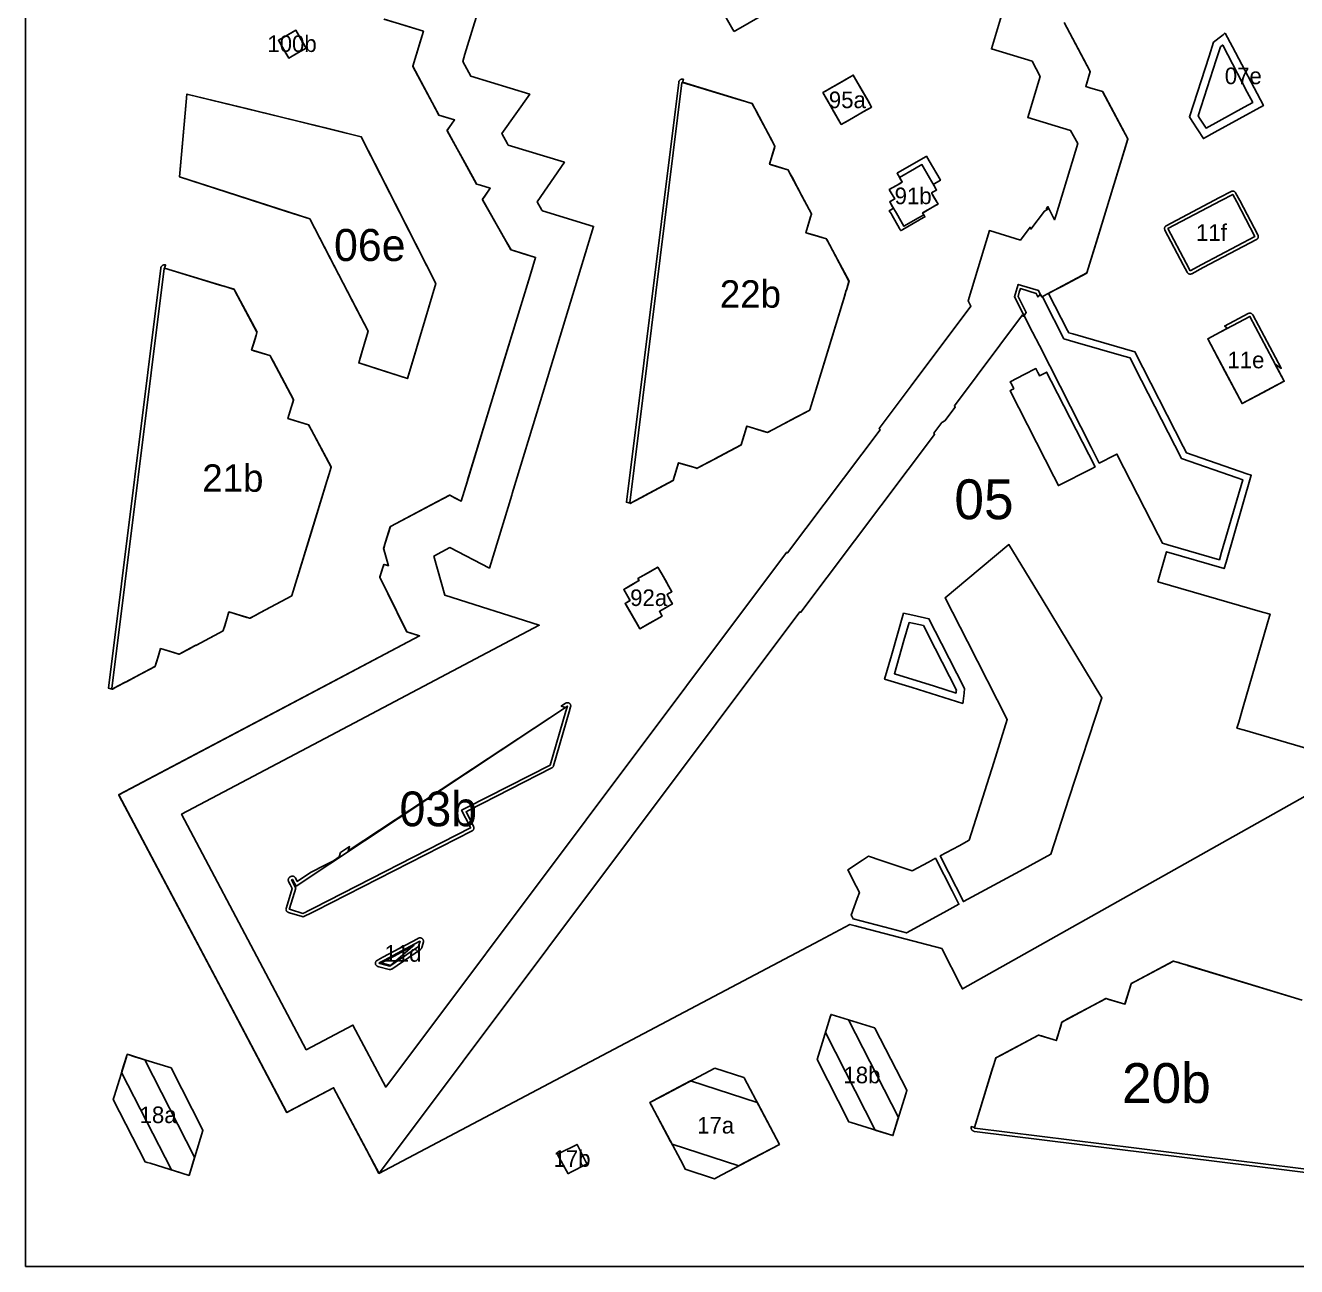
# Model space of a CAD drawing. Header units: millimetres. Extents: x 0 to 500, y 0 to 700.
# Drawn here: x 0 to 191.4, y 0 to 187 of the extents above; entities that cross this region are included whole.
import ezdxf
from ezdxf.enums import TextEntityAlignment as Align

# ---------------------------------------------------------------- set-up
doc = ezdxf.new("R2010")
doc.units = ezdxf.units.MM
for name, color, linetype in [('CORTE', 1, 'Continuous'), ('GRABADO', 5, 'Continuous'), ('HOJA', 8, 'Continuous')]:
    doc.layers.add(name, color=color, linetype=linetype)

msp = doc.modelspace()

# ---------------------------------------------------------------- linework, layer by layer
at = {"layer": 'CORTE'}
for points in [[(69.92, 194.89), (67.44, 186.75), (67.44, 186.75), (66.19, 182.67), (65.87, 181.6), (67.07, 179.36), (75.94, 176.66), (71.75, 170.73), (72.59, 169.2), (72.71, 168.99), (81.16, 166.41), (77.08, 160.44), (77.78, 159.19), (77.85, 159.08), (85.57, 156.73), (82.45, 146.5), (77.55, 130.44), (73.3, 116.47), (73.23, 116.23), (69.88, 105.25), (63.93, 108.34), (61.53, 107.06), (63.15, 101.18), (77.38, 96.65), (46.02, 80.07), (23.51, 68.17), (36.2, 44.18), (42.28, 32.68), (49.33, 36.4), (54.27, 27.06), (114.61, 107.62), (114.77, 107.54), (128.7, 126.08), (128.59, 126.3), (133.39, 132.71), (133.39, 132.71), (142.38, 144.71), (141.97, 145.52), (142.98, 148.85), (145.19, 156.1), (149.85, 154.68), (151.29, 156.61), (151.43, 156.34), (153.47, 159.04), (153.97, 159.33), (153.97, 159.33), (153.75, 159.42), (153.98, 159.72), (154.99, 157.74), (155.21, 158.48), (158.47, 169.22), (157.4, 171.2), (150.95, 173.17), (152.83, 179.34), (151.61, 181.62), (145.48, 183.48), (147.32, 189.51)], [(199.63, 74.73), (141.1, 41.84), (140.87, 42.29), (138, 47.92), (124.96, 51.35), (124.16, 51.56), (119.62, 49.16), (53.23, 14.05), (51.25, 17.8), (51.25, 17.8), (46.42, 26.94), (41.45, 24.32), (39.37, 23.22), (32.12, 36.92), (14.05, 71.09), (46.55, 88.27), (59.36, 95.04), (58.04, 95.46), (57.42, 95.66), (54.33, 101.96), (53.38, 103.89), (53.84, 105.32), (54, 105.81), (54.24, 105.74), (54.67, 105.6), (54.13, 107.56), (53.95, 108.22), (54.19, 108.99), (54.96, 111.52), (61.79, 115.13), (63.9, 116.25), (64.56, 115.9), (65.64, 115.34), (66.32, 117.59), (66.38, 117.77), (72.22, 136.93), (76, 149.35), (76.83, 152.07), (74.48, 152.79), (73.13, 153.2), (72.02, 155.16), (68.84, 160.8), (69.17, 161.28), (70, 162.5), (68.52, 162.95), (67.95, 163.12), (66.8, 165.2), (63.51, 171.19), (63.83, 171.65), (64.63, 172.78), (62.91, 173.31), (62.25, 173.51), (61.24, 175.41), (58.33, 180.87), (59.23, 183.83), (59.93, 186.15), (57.32, 186.95), (53.98, 187.96)], [(156.43, 187.46), (159.35, 181.99), (160.37, 180.08), (159.84, 178.34), (159.68, 177.82), (160.28, 177.64), (162.23, 177.05), (165.04, 171.77), (166.02, 169.93), (161.45, 154.93), (159.86, 149.72), (155.52, 147.41), (154.1, 146.65), (156.95, 141.07), (157.13, 140.71), (157.73, 140.54), (167.1, 137.82), (174.37, 123.56), (174.86, 122.62), (183.94, 119.48), (184.62, 119.25), (180.81, 106.15), (180.53, 105.19), (171.87, 107.71), (171.72, 107.19), (170.56, 103.2), (186.32, 98.61), (187.44, 98.29), (187.37, 98.02), (187.01, 96.78), (183.39, 84.36), (182.72, 82.05), (182.45, 81.14), (183.59, 80.81), (192.85, 78.12)], [(206.28, 13), (142.99, 20.86), (142.98, 20.86), (142.98, 20.87), (142.97, 20.87), (142.96, 20.87), (142.95, 20.88), (142.94, 20.89), (142.94, 20.9), (142.93, 20.9), (142.93, 20.91), (142.93, 20.92), (142.93, 20.92), (142.93, 20.93), (142.93, 20.94), (142.93, 20.94), (142.92, 20.94), (145.73, 30.14), (146.12, 31.42), (146.12, 31.42), (146.12, 31.43), (146.12, 31.43), (146.13, 31.44), (146.13, 31.45), (146.14, 31.46), (146.15, 31.46), (146.93, 31.87), (152.55, 34.87), (152.55, 34.87), (152.56, 34.87), (152.57, 34.88), (152.58, 34.88), (152.59, 34.88), (152.6, 34.87), (152.6, 34.87), (152.94, 34.77), (155.26, 34.06), (155.33, 34.29), (156.1, 36.82), (156.1, 36.83), (156.11, 36.84), (156.11, 36.85), (156.12, 36.86), (156.13, 36.86), (156.13, 36.87), (156.14, 36.87), (156.83, 37.24), (162.72, 40.38), (162.73, 40.38), (162.73, 40.38), (162.74, 40.38), (162.75, 40.38), (162.75, 40.38), (162.76, 40.38), (162.77, 40.38), (163.08, 40.29), (165.58, 39.53), (165.64, 39.74), (166.52, 42.62), (166.52, 42.62), (166.53, 42.63), (166.53, 42.64), (166.54, 42.65), (166.55, 42.66), (166.55, 42.66), (166.56, 42.66), (167.13, 42.97), (172.87, 46.03), (172.87, 46.03), (172.89, 46.03), (172.9, 46.03), (172.91, 46.03), (172.92, 46.03), (172.92, 46.03), (173.75, 45.78), (173.75, 45.78), (173.88, 45.74), (173.89, 45.74), (174.68, 45.5), (192.26, 40.14)]]:
    msp.add_lwpolyline(points, dxfattribs=at)
for points in [[(106.73, 186.1), (106.69, 186.16), (106.69, 186.17), (106.55, 186.4), (104.31, 190.3), (104.1, 190.67), (104.53, 190.91), (108.64, 193.28), (108.91, 193.44), (109.01, 193.26), (109.13, 193.05), (109.3, 192.75), (111.54, 188.87), (111.02, 188.57), (106.99, 186.25), (106.73, 186.1)], [(39.65, 182.1), (38.7, 183.75), (38.1, 184.79), (39.12, 185.37), (40.73, 186.3), (41.33, 185.26), (42.28, 183.61), (40.67, 182.68), (39.65, 182.1)], [(180.7, 185.87), (181.8, 183.78), (186.43, 174.94), (179.12, 170.92), (177.4, 169.98), (175.69, 172.61), (175.29, 173.24), (178.26, 182.38), (178.94, 184.49), (180.16, 185.45), (180.44, 185.66), (180.6, 185.79), (180.7, 185.87)], [(180.31, 184.05), (180.3, 184.04), (179.97, 183.78), (179.34, 181.85), (176.6, 173.41), (176.82, 173.07), (177.8, 171.56), (183.56, 174.72), (184.83, 175.42), (184.01, 176.99), (180.31, 184.05)], [(98.94, 178.44), (98.94, 178.45), (107.64, 175.8), (109.42, 175.26), (109.42, 175.25), (109.43, 175.25), (109.43, 175.25), (109.44, 175.24), (109.45, 175.24), (109.46, 175.23), (109.46, 175.22), (110.03, 174.14), (112.87, 168.82), (112.87, 168.82), (112.87, 168.81), (112.88, 168.8), (112.88, 168.79), (112.88, 168.78), (112.87, 168.77), (112.87, 168.77), (112.73, 168.31), (112.06, 166.11), (112.4, 166.01), (114.82, 165.27), (114.83, 165.27), (114.84, 165.26), (114.85, 165.26), (114.86, 165.25), (114.86, 165.24), (114.87, 165.24), (114.87, 165.23), (115.38, 164.28), (118.38, 158.65), (118.38, 158.65), (118.38, 158.64), (118.38, 158.63), (118.38, 158.62), (118.38, 158.62), (118.38, 158.61), (118.38, 158.6), (118.25, 158.18), (117.53, 155.79), (117.86, 155.69), (120.62, 154.85), (120.62, 154.85), (120.63, 154.84), (120.64, 154.84), (120.65, 154.83), (120.66, 154.82), (120.66, 154.82), (120.66, 154.82), (121.09, 154.02), (124.03, 148.5), (124.03, 148.5), (124.03, 148.49), (124.03, 148.48), (124.03, 148.46), (124.03, 148.45), (124.03, 148.45), (123.68, 147.31), (123.68, 147.29), (123.63, 147.12), (123.62, 147.11), (123.29, 146.01), (118.14, 129.12), (118.14, 129.11), (118.13, 129.1), (118.13, 129.1), (118.13, 129.09), (118.12, 129.08), (118.11, 129.08), (118.11, 129.07), (113.38, 126.55), (112.59, 126.13), (111.79, 125.71), (111.79, 125.71), (111.78, 125.7), (111.77, 125.7), (111.76, 125.7), (111.75, 125.7), (111.74, 125.7), (111.74, 125.7), (111.28, 125.84), (108.64, 126.65), (108.23, 125.28), (108.03, 124.61), (107.79, 123.84), (107.79, 123.84), (107.78, 123.83), (107.78, 123.82), (107.78, 123.82), (107.77, 123.81), (107.76, 123.8), (107.76, 123.8), (107.76, 123.8), (103.75, 121.66), (103.66, 121.62), (102.83, 121.18), (101.17, 120.29), (101.17, 120.29), (101.16, 120.29), (101.15, 120.29), (101.15, 120.28), (101.14, 120.28), (101.13, 120.28), (101.13, 120.29), (101.12, 120.29), (100.3, 120.54), (98.36, 121.13), (97.79, 119.27), (97.55, 118.47), (97.54, 118.47), (97.54, 118.46), (97.54, 118.45), (97.53, 118.45), (97.53, 118.44), (97.52, 118.44), (97.51, 118.43), (97.51, 118.43), (93.2, 116.13), (93.16, 116.11), (91.33, 115.13), (91.11, 115.02), (91.11, 115.02), (91.1, 115.01), (91.09, 115.01), (91.09, 115.01), (91.08, 115.01), (91.07, 115.01), (91.06, 115.01), (91.05, 115.02), (91.05, 115.02), (91.04, 115.02), (91.04, 115.02), (91.03, 115.03), (91.02, 115.04), (91.02, 115.04), (91.01, 115.05), (91.01, 115.05), (91.01, 115.06), (91.01, 115.07), (91, 115.08), (91, 115.08), (91, 115.09), (91, 115.09), (98.87, 178.38), (98.87, 178.39), (98.88, 178.4), (98.88, 178.4), (98.88, 178.41), (98.89, 178.42), (98.9, 178.43), (98.91, 178.43), (98.92, 178.44), (98.93, 178.44), (98.94, 178.44), (98.94, 178.44)], [(127.44, 174.73), (127.37, 174.69), (127.36, 174.68), (126.18, 174), (124.46, 173.01), (122.87, 172.1), (121.77, 174), (120.72, 175.82), (120.1, 176.91), (120.73, 177.27), (121.8, 177.89), (123.3, 178.75), (124.67, 179.54), (126.03, 177.17), (126.83, 175.79), (127.44, 174.73)], [(57.54, 133.8), (52.83, 135.33), (50.2, 136.18), (51.13, 139.31), (51.62, 140.97), (45.94, 151.86), (42.82, 157.86), (30.22, 161.94), (23.2, 164.22), (23.6, 168.66), (24.33, 176.68), (33.7, 174.39), (50.57, 170.25), (57.8, 156.02), (61.79, 148.15), (60.28, 143.06), (57.54, 133.8)], [(132.05, 163.42), (132, 163.5), (131.68, 164.06), (131.28, 164.76), (131.35, 164.8), (135.65, 167.28), (135.65, 167.28), (135.72, 167.31), (136.12, 166.62), (137.74, 163.81), (137.8, 163.69), (136.73, 163.07), (136.8, 162.93), (137.22, 162.21), (136.93, 162.05), (136.48, 161.79), (137.11, 160.68), (137.44, 160.11), (137.07, 159.9), (135.89, 159.22), (135.47, 158.98), (135.12, 158.78), (135.21, 158.61), (135.29, 158.48), (135.46, 158.18), (134.81, 157.81), (134.64, 157.71), (132.15, 156.28), (131.97, 156.17), (131.83, 156.1), (131.76, 156.23), (131.65, 156.42), (130.46, 158.48), (130.36, 158.66), (130.1, 159.1), (130.22, 159.17), (130.35, 159.24), (130.74, 159.47), (130.6, 159.71), (130.17, 160.46), (130.38, 160.58), (130.91, 160.88), (130.29, 161.96), (130.1, 162.3), (131.27, 162.97), (131.74, 163.24), (132.05, 163.42)], [(175.41, 150.05), (174.8, 151.2), (172.05, 156.4), (180.07, 160.64), (181.82, 161.57), (182.42, 160.42), (185.17, 155.22), (177.15, 150.98), (175.41, 150.05)], [(20.94, 150.44), (20.94, 150.45), (29.89, 147.72), (31.42, 147.26), (31.42, 147.25), (31.43, 147.25), (31.43, 147.25), (31.44, 147.24), (31.45, 147.24), (31.46, 147.23), (31.46, 147.22), (31.95, 146.29), (34.87, 140.82), (34.87, 140.82), (34.87, 140.81), (34.88, 140.8), (34.88, 140.79), (34.88, 140.78), (34.87, 140.77), (34.87, 140.77), (34.75, 140.37), (34.06, 138.11), (34.35, 138.02), (36.82, 137.27), (36.83, 137.27), (36.84, 137.26), (36.85, 137.26), (36.86, 137.25), (36.86, 137.24), (36.87, 137.24), (36.87, 137.23), (37.31, 136.41), (40.38, 130.65), (40.38, 130.65), (40.38, 130.64), (40.38, 130.63), (40.38, 130.62), (40.38, 130.62), (40.38, 130.61), (40.38, 130.6), (40.27, 130.24), (39.53, 127.79), (39.8, 127.71), (42.62, 126.85), (42.62, 126.85), (42.63, 126.84), (42.64, 126.84), (42.65, 126.83), (42.66, 126.82), (42.66, 126.82), (42.66, 126.82), (43.03, 126.13), (46.03, 120.5), (46.03, 120.5), (46.03, 120.49), (46.03, 120.48), (46.03, 120.46), (46.03, 120.45), (46.03, 120.45), (45.73, 119.47), (45.73, 119.46), (45.68, 119.31), (45.68, 119.3), (45.39, 118.35), (40.14, 101.12), (40.14, 101.11), (40.13, 101.1), (40.13, 101.1), (40.13, 101.09), (40.12, 101.08), (40.11, 101.08), (40.11, 101.07), (35.28, 98.5), (34.48, 98.07), (33.79, 97.71), (33.79, 97.71), (33.78, 97.7), (33.77, 97.7), (33.76, 97.7), (33.75, 97.7), (33.74, 97.7), (33.74, 97.7), (33.34, 97.82), (30.64, 98.65), (30.22, 97.25), (30.01, 96.56), (29.79, 95.84), (29.79, 95.84), (29.78, 95.83), (29.78, 95.82), (29.78, 95.82), (29.77, 95.81), (29.76, 95.8), (29.76, 95.8), (29.76, 95.8), (25.65, 93.61), (25.56, 93.57), (24.72, 93.11), (23.17, 92.29), (23.17, 92.29), (23.16, 92.29), (23.15, 92.29), (23.15, 92.28), (23.14, 92.28), (23.13, 92.28), (23.13, 92.29), (23.12, 92.29), (22.36, 92.52), (20.36, 93.13), (19.77, 91.22), (19.55, 90.47), (19.54, 90.47), (19.54, 90.46), (19.54, 90.45), (19.53, 90.45), (19.53, 90.44), (19.52, 90.44), (19.51, 90.43), (19.51, 90.43), (15.08, 88.07), (15.04, 88.05), (13.33, 87.14), (13.11, 87.02), (13.11, 87.02), (13.1, 87.01), (13.09, 87.01), (13.09, 87.01), (13.08, 87.01), (13.07, 87.01), (13.06, 87.01), (13.05, 87.02), (13.05, 87.02), (13.04, 87.02), (13.04, 87.02), (13.03, 87.03), (13.02, 87.04), (13.02, 87.04), (13.01, 87.05), (13.01, 87.05), (13.01, 87.06), (13.01, 87.07), (13, 87.08), (13, 87.08), (13, 87.09), (13, 87.09), (20.87, 150.38), (20.87, 150.39), (20.87, 150.39), (20.87, 150.4), (20.88, 150.4), (20.88, 150.41), (20.88, 150.42), (20.89, 150.42), (20.9, 150.43), (20.91, 150.44), (20.92, 150.44), (20.93, 150.44), (20.94, 150.44), (20.94, 150.44)], [(150.01, 147.84), (149.52, 147.99), (149.2, 146.96), (148.95, 146.13), (151.66, 140.82), (152.7, 138.78), (160.52, 123.46), (161.73, 121.08), (164.07, 122.27), (164.39, 122.44), (170.59, 110.28), (171.25, 109), (172.06, 108.77), (179.81, 106.51), (180.13, 107.63), (183.32, 118.57), (182.48, 118.86), (174.1, 121.75), (167.1, 135.48), (166.36, 136.93), (165.42, 137.2), (158.08, 139.32), (156.39, 139.82), (153.43, 145.61), (153.15, 146.17), (153.06, 146.12), (152.94, 146.35), (152.58, 147.06), (150.01, 147.84)], [(189.57, 133.41), (188.42, 132.8), (183.22, 130.05), (178.98, 138.07), (178.05, 139.82), (179.2, 140.42), (184.4, 143.17), (188.64, 135.15), (189.57, 133.41)], [(97.44, 99.86), (97.36, 99.82), (97.34, 99.8), (95.9, 98.98), (95.53, 98.76), (95.49, 98.74), (95.63, 98.5), (95.69, 98.38), (95.89, 98.03), (93.65, 96.74), (92.53, 96.1), (91.38, 98.09), (90.69, 99.3), (90.32, 99.94), (90.82, 100.23), (91.06, 100.37), (90.7, 100.99), (90.1, 102.04), (91.42, 102.8), (92.21, 103.26), (92.42, 103.38), (92.33, 103.54), (92.25, 103.68), (93.05, 104.14), (95.24, 105.4), (96.38, 103.42), (96.91, 102.5), (97.37, 101.7), (96.96, 101.47), (96.63, 101.27), (97.02, 100.58), (97.44, 99.86)], [(40.71, 57.03), (40.34, 57.77), (40.08, 58.27), (40.21, 58.33), (40.75, 57.33), (81.63, 84.47), (81.41, 83.71), (79.05, 75.58), (66.49, 69.17), (65.69, 68.76), (66.92, 66.34), (67.05, 66.1), (43.46, 54.07), (42.36, 53.51), (42.21, 53.43), (41.8, 53.22), (39.9, 53.8), (39.74, 53.85), (39.78, 53.96), (40.71, 57.03)], [(53.21, 45.72), (53.36, 45.8), (54.07, 46.18), (59.3, 48.97), (59.44, 49.03), (59.4, 48.88), (59.22, 48.21), (54.89, 45.25), (53.37, 45.66), (53.21, 45.72)], [(127.94, 35.95), (132.74, 26.56), (132.72, 26.51), (132.58, 26.04), (130.64, 19.75), (124.34, 21.69), (124.02, 21.79), (119.23, 31.19), (121.2, 37.58), (121.32, 37.99), (127.89, 35.97), (127.94, 35.95)], [(21.94, 29.95), (26.74, 20.56), (26.72, 20.51), (24.64, 13.75), (18.78, 15.56), (18.34, 15.69), (18.02, 15.79), (13.23, 25.19), (13.36, 25.63), (15.2, 31.58), (15.32, 31.99), (16.5, 31.63), (21.94, 29.95)], [(103.85, 29.91), (108.21, 28.5), (108.24, 28.44), (113.54, 18.42), (104.86, 13.83), (104.21, 13.49), (103.75, 13.24), (99.38, 14.66), (99.04, 15.31), (94.36, 24.16), (94.05, 24.73), (95.77, 25.64), (103.85, 29.91)], [(81.73, 14), (80.2, 16.77), (80.12, 16.91), (80.45, 17.07), (83.07, 18.42), (84.42, 15.79), (84.58, 15.47), (82.04, 14.16), (81.73, 14)]]:
    msp.add_lwpolyline(points, close=True, dxfattribs=at)
at = {"layer": 'GRABADO'}
for points in [[(156.45, 187.44), (159.06, 182.54), (160.36, 180.1), (160.36, 180.1), (160.36, 180.09), (160.36, 180.08), (160.36, 180.07), (160.36, 180.06), (160.36, 180.05), (160.36, 180.05), (159.89, 178.51), (159.68, 177.82), (160.47, 177.58), (162.2, 177.06), (162.2, 177.05), (162.21, 177.05), (162.22, 177.05), (162.22, 177.04), (162.23, 177.04), (162.24, 177.03), (162.24, 177.02), (164.76, 172.3), (166.01, 169.96), (166.01, 169.95), (166.01, 169.95), (166.01, 169.94), (166.01, 169.93), (166.01, 169.92), (166.01, 169.91), (166.01, 169.9), (161.91, 156.44), (159.87, 149.75), (159.87, 149.75), (159.86, 149.74), (159.86, 149.73), (159.86, 149.73), (159.85, 149.72), (159.85, 149.72), (159.84, 149.71), (155.96, 147.64), (154.5, 146.86), (154.03, 146.62), (153.28, 146.23), (153.21, 146.2), (153.21, 146.2), (153.19, 146.19), (153.12, 146.15), (153.12, 146.15), (153.11, 146.15), (153.1, 146.14), (153.09, 146.14), (153.08, 146.14), (153.07, 146.15), (153.07, 146.15), (153.06, 146.15), (153.05, 146.15), (153.05, 146.16), (153.04, 146.16), (153.03, 146.17), (153.03, 146.17), (153.03, 146.18), (153.02, 146.18), (152.9, 146.42), (152.84, 146.55), (152.5, 146.11), (152.49, 146.12), (152.23, 146.64), (149.86, 147.36), (149.85, 147.37), (149.68, 146.81), (149.49, 146.18), (150.73, 143.75), (150.29, 143.17), (150.16, 143.42), (139.9, 129.72), (140.02, 129.49), (138.48, 127.45), (138.02, 127.21), (136.81, 125.59), (136.92, 125.37), (116.8, 98.59), (116.65, 98.67), (53.32, 14.11), (53.32, 14.11), (53.32, 14.11), (53.32, 14.11), (53.32, 14.11), (53.32, 14.11), (53.32, 14.11), (53.32, 14.11), (53.32, 14.1), (53.31, 14.1), (53.31, 14.1), (53.31, 14.1), (53.31, 14.1), (53.31, 14.1), (53.31, 14.1), (53.31, 14.09), (53.31, 14.09), (53.3, 14.09), (53.3, 14.09), (53.3, 14.09), (53.3, 14.09), (53.3, 14.09), (53.3, 14.09), (53.29, 14.09), (53.29, 14.09), (53.29, 14.09), (53.29, 14.08), (53.29, 14.08), (53.28, 14.08), (53.28, 14.08), (53.28, 14.08), (53.28, 14.08), (53.28, 14.08), (53.28, 14.08), (53.28, 14.08), (53.27, 14.08), (53.27, 14.08), (53.27, 14.08), (53.27, 14.08), (53.26, 14.08), (53.26, 14.08), (53.26, 14.08), (53.26, 14.08), (53.25, 14.08), (53.25, 14.08), (53.25, 14.08), (53.25, 14.08), (53.25, 14.08), (53.24, 14.08), (53.24, 14.09), (53.23, 14.09), (53.23, 14.09), (53.23, 14.09), (53.22, 14.09), (53.22, 14.09), (53.22, 14.09), (53.22, 14.1), (53.22, 14.1), (53.22, 14.1), (53.21, 14.1), (53.21, 14.1), (53.21, 14.1), (53.21, 14.1), (53.21, 14.11), (53.21, 14.11), (53.2, 14.11), (53.2, 14.11), (53.2, 14.12), (53.2, 14.12), (53.2, 14.12), (53.2, 14.12), (50.68, 18.88), (46.42, 26.94), (42.04, 24.63), (39.43, 23.25), (39.43, 23.25), (39.42, 23.25), (39.41, 23.24), (39.4, 23.24), (39.4, 23.24), (39.39, 23.24), (39.38, 23.24), (39.38, 23.25), (39.37, 23.25), (39.36, 23.25), (39.35, 23.26), (39.35, 23.26), (39.34, 23.26), (39.34, 23.27), (39.33, 23.28), (39.33, 23.28), (30.01, 40.91), (14.09, 71.02), (14.09, 71.03), (14.08, 71.03), (14.08, 71.04), (14.08, 71.05), (14.08, 71.05), (14.08, 71.06), (14.08, 71.07), (14.08, 71.08), (14.09, 71.08), (14.09, 71.09), (14.09, 71.1), (14.1, 71.1), (14.1, 71.11), (14.11, 71.11), (14.11, 71.12), (14.12, 71.12), (42.75, 86.26), (59.36, 95.04), (58.22, 95.4), (57.45, 95.65), (57.44, 95.65), (57.44, 95.65), (57.43, 95.66), (57.42, 95.66), (57.42, 95.67), (57.41, 95.67), (57.41, 95.68), (57.4, 95.68), (54.6, 101.4), (53.39, 103.86), (53.39, 103.87), (53.39, 103.87), (53.39, 103.88), (53.39, 103.89), (53.39, 103.9), (53.39, 103.9), (53.39, 103.91), (53.39, 103.92), (53.8, 105.19), (53.97, 105.74), (53.98, 105.75), (53.98, 105.76), (53.98, 105.76), (53.99, 105.77), (53.99, 105.77), (54, 105.78), (54, 105.78), (54.01, 105.79), (54.02, 105.79), (54.02, 105.79), (54.03, 105.79), (54.04, 105.79), (54.04, 105.8), (54.05, 105.79), (54.06, 105.79), (54.07, 105.79), (54.29, 105.72), (54.67, 105.6), (54.18, 107.37), (53.96, 108.2), (53.95, 108.2), (53.95, 108.21), (53.95, 108.22), (53.95, 108.22), (53.95, 108.23), (53.96, 108.24), (54.25, 109.22), (54.95, 111.49), (54.95, 111.5), (54.95, 111.5), (54.96, 111.51), (54.96, 111.52), (54.97, 111.52), (54.97, 111.53), (54.98, 111.53), (54.98, 111.53), (61.19, 114.81), (63.86, 116.23), (63.87, 116.23), (63.88, 116.23), (63.88, 116.24), (63.89, 116.24), (63.9, 116.24), (63.9, 116.24), (63.91, 116.24), (63.92, 116.23), (63.92, 116.23), (63.93, 116.23), (64.74, 115.81), (65.64, 115.34), (66.53, 118.27), (66.6, 118.51), (70.86, 132.48), (75.75, 148.54), (76.83, 152.07), (74.86, 152.67), (73.15, 153.2), (73.15, 153.2), (73.14, 153.2), (73.14, 153.2), (73.13, 153.21), (73.12, 153.21), (73.12, 153.22), (73.12, 153.22), (73.11, 153.23), (71.7, 155.73), (68.86, 160.76), (68.86, 160.76), (68.85, 160.77), (68.85, 160.78), (68.85, 160.79), (68.85, 160.79), (68.85, 160.8), (68.85, 160.81), (68.85, 160.81), (68.86, 160.82), (68.86, 160.83), (68.86, 160.83), (69.26, 161.41), (70, 162.5), (68.68, 162.9), (67.97, 163.11), (67.97, 163.11), (67.96, 163.12), (67.95, 163.13), (67.94, 163.13), (67.94, 163.14), (67.94, 163.14), (67.93, 163.14), (66.47, 165.8), (63.53, 171.15), (63.53, 171.16), (63.52, 171.16), (63.52, 171.17), (63.52, 171.18), (63.52, 171.19), (63.52, 171.19), (63.52, 171.2), (63.52, 171.21), (63.52, 171.21), (63.53, 171.22), (63.53, 171.23), (63.92, 171.77), (64.63, 172.78), (63.09, 173.25), (62.28, 173.5), (62.27, 173.5), (62.27, 173.5), (62.26, 173.51), (62.25, 173.52), (62.24, 173.52), (62.24, 173.53), (62.24, 173.54), (60.94, 175.96), (58.34, 180.85), (58.34, 180.85), (58.34, 180.86), (58.33, 180.87), (58.33, 180.87), (58.33, 180.88), (58.33, 180.89), (58.33, 180.9), (58.34, 180.9), (59.49, 184.69), (59.93, 186.15), (58.28, 186.65), (54.01, 187.95)], [(206.19, 12.51), (142.93, 20.37), (142.92, 20.37), (142.92, 20.37), (142.87, 20.38), (142.83, 20.39), (142.83, 20.39), (142.81, 20.39), (142.81, 20.4), (142.77, 20.41), (142.76, 20.42), (142.71, 20.44), (142.67, 20.47), (142.66, 20.48), (142.62, 20.51), (142.59, 20.54), (142.58, 20.55), (142.55, 20.58), (142.54, 20.59), (142.52, 20.62), (142.5, 20.65), (142.5, 20.66), (142.48, 20.7), (142.48, 20.7), (142.46, 20.74), (142.46, 20.75), (142.45, 20.78), (142.44, 20.8), (142.43, 20.84), (142.42, 20.89), (142.42, 20.94), (142.42, 20.99), (142.43, 21.04), (142.44, 21.08), (142.45, 21.1), (142.93, 20.95), (145.5, 29.38), (145.65, 29.89), (145.72, 30.12), (145.72, 30.12), (146.12, 31.44), (147.08, 31.95), (152.58, 34.88), (152.6, 34.87), (152.6, 34.87), (153, 34.75), (153.6, 34.57), (155.26, 34.06), (155.35, 34.35), (155.88, 36.08), (156.1, 36.82), (156.1, 36.83), (156.1, 36.83), (156.11, 36.85), (156.96, 37.31), (162.75, 40.39), (163.14, 40.27), (165.58, 39.53), (165.66, 39.8), (166.52, 42.62), (166.52, 42.62), (166.52, 42.63), (166.53, 42.65), (167.24, 43.03), (172.89, 46.04), (173.69, 45.8), (173.91, 45.73), (173.92, 45.73), (174.06, 45.68), (174.07, 45.68), (174.08, 45.68), (174.96, 45.41), (175.02, 45.39), (192.26, 40.14)]]:
    msp.add_lwpolyline(points, dxfattribs=at)
for points in [[(38.1, 184.79), (39.5, 185.59), (40.73, 186.3), (41.55, 184.87), (42.28, 183.61), (41.05, 182.9), (39.65, 182.1), (38.92, 183.36), (38.1, 184.79)], [(107.72, 175.77), (109.44, 175.25), (109.74, 174.69), (110.12, 173.99), (112.49, 169.53), (112.88, 168.8), (112.87, 168.77), (112.87, 168.77), (112.81, 168.55), (112.71, 168.24), (112.06, 166.11), (112.46, 165.99), (113.96, 165.53), (114.82, 165.27), (114.83, 165.27), (114.83, 165.27), (114.85, 165.26), (115.04, 164.91), (115.45, 164.14), (117.04, 161.15), (118.39, 158.63), (118.24, 158.12), (117.53, 155.79), (117.75, 155.73), (117.91, 155.68), (118.83, 155.4), (120.62, 154.85), (120.62, 154.85), (120.63, 154.85), (120.65, 154.84), (120.69, 154.76), (121.15, 153.91), (122.31, 151.73), (124.04, 148.48), (123.74, 147.49), (123.63, 147.15), (123.63, 147.13), (123.6, 147.04), (123.57, 146.93), (123.57, 146.92), (123.57, 146.92), (123.43, 146.47), (123.18, 145.66), (120.79, 137.81), (118.14, 129.12), (118.14, 129.11), (118.14, 129.11), (118.13, 129.09), (118.11, 129.07), (118.11, 129.07), (116.08, 128), (113.47, 126.6), (112.7, 126.19), (111.77, 125.69), (111.74, 125.7), (111.74, 125.7), (111.21, 125.86), (109.96, 126.25), (108.64, 126.65), (108.59, 126.47), (108.24, 125.32), (108.04, 124.66), (107.79, 123.84), (107.79, 123.84), (107.79, 123.84), (107.78, 123.81), (105.24, 122.46), (103.84, 121.72), (103.76, 121.67), (102.95, 121.24), (101.17, 120.29), (101.17, 120.29), (101.15, 120.28), (100.92, 120.35), (100.25, 120.55), (99.18, 120.88), (98.36, 121.13), (98.15, 120.46), (97.81, 119.33), (97.6, 118.65), (97.54, 118.44), (93.32, 116.2), (93.31, 116.19), (93.29, 116.18), (91.32, 115.13), (91.27, 115.1), (91.09, 115.01), (91.06, 115.01), (91.06, 115.01), (91.06, 115.02), (90.51, 115.18), (98.38, 178.44), (98.38, 178.49), (98.39, 178.5), (98.4, 178.55), (98.42, 178.6), (98.42, 178.61), (98.43, 178.62), (98.43, 178.63), (98.44, 178.64), (98.45, 178.65), (98.48, 178.7), (98.51, 178.74), (98.52, 178.75), (98.55, 178.78), (98.55, 178.79), (98.59, 178.82), (98.6, 178.83), (98.64, 178.86), (98.68, 178.88), (98.69, 178.88), (98.7, 178.89), (98.75, 178.91), (98.8, 178.93), (98.84, 178.94), (98.89, 178.95), (98.94, 178.95), (98.99, 178.95), (99.04, 178.94), (99.08, 178.93), (99.1, 178.92), (98.95, 178.44), (106.88, 176.03), (107.39, 175.87), (107.72, 175.77)], [(127.36, 174.68), (126.66, 174.28), (123.84, 172.66), (122.87, 172.1), (122.2, 173.26), (120.49, 176.23), (120.1, 176.91), (120.5, 177.14), (121.14, 177.51), (122.04, 178.03), (124.67, 179.54), (125.5, 178.09), (127.06, 175.39), (127.44, 174.73), (127.37, 174.69), (127.36, 174.68)], [(51.62, 140.97), (50.03, 144.01), (42.82, 157.86), (39.3, 159), (23.2, 164.22), (24.12, 174.37), (24.33, 176.68), (45.8, 171.42), (50.57, 170.25), (52.61, 166.23), (61.79, 148.15), (58.32, 136.46), (57.54, 133.8), (56.16, 134.25), (50.2, 136.18), (50.47, 137.11), (51.62, 140.97)], [(131.84, 163.78), (131.64, 164.12), (133.89, 165.42), (135, 166.06), (136.15, 164.06), (136.85, 162.86), (137.22, 162.21), (136.72, 161.93), (136.48, 161.79), (136.83, 161.17), (137.44, 160.11), (137.12, 159.93), (136.12, 159.36), (135.33, 158.9), (135.12, 158.78), (135.21, 158.62), (135.29, 158.48), (134.49, 158.02), (132.3, 156.76), (131.16, 158.74), (130.63, 159.66), (130.17, 160.46), (130.58, 160.69), (130.91, 160.88), (130.51, 161.57), (130.1, 162.3), (131.62, 163.17), (131.89, 163.33), (132.05, 163.42), (132.04, 163.44), (131.84, 163.78)], [(175.6, 149.59), (175.55, 149.58), (175.51, 149.56), (175.46, 149.56), (175.41, 149.55), (175.36, 149.56), (175.31, 149.56), (175.26, 149.58), (175.22, 149.59), (175.17, 149.61), (175.13, 149.64), (175.09, 149.67), (175.06, 149.7), (175.02, 149.74), (174.99, 149.78), (174.97, 149.82), (174.36, 150.97), (171.61, 156.17), (171.59, 156.22), (171.58, 156.26), (171.56, 156.31), (171.56, 156.36), (171.55, 156.41), (171.56, 156.46), (171.56, 156.5), (171.58, 156.55), (171.59, 156.6), (171.61, 156.64), (171.64, 156.68), (171.67, 156.72), (171.7, 156.76), (171.74, 156.79), (171.78, 156.82), (171.82, 156.85), (179.84, 161.09), (181.58, 162.01), (181.63, 162.03), (181.67, 162.05), (181.72, 162.06), (181.77, 162.06), (181.82, 162.07), (181.87, 162.06), (181.92, 162.06), (181.96, 162.04), (182.01, 162.03), (182.05, 162.01), (182.1, 161.98), (182.14, 161.95), (182.17, 161.92), (182.2, 161.88), (182.23, 161.84), (182.26, 161.8), (182.87, 160.65), (185.62, 155.45), (185.64, 155.41), (185.65, 155.36), (185.66, 155.31), (185.67, 155.26), (185.67, 155.21), (185.67, 155.16), (185.66, 155.12), (185.65, 155.07), (185.63, 155.02), (185.61, 154.98), (185.59, 154.94), (185.56, 154.9), (185.53, 154.86), (185.49, 154.83), (185.45, 154.8), (185.41, 154.77), (177.39, 150.53), (175.65, 149.61), (175.6, 149.59)], [(29.92, 147.71), (31.44, 147.25), (31.82, 146.54), (32.03, 146.14), (34.14, 142.2), (34.88, 140.8), (34.87, 140.77), (34.87, 140.77), (34.73, 140.31), (34.38, 139.15), (34.06, 138.11), (34.15, 138.08), (34.4, 138.01), (36.82, 137.27), (36.83, 137.27), (36.83, 137.27), (36.85, 137.26), (37.02, 136.95), (37.38, 136.28), (39.02, 133.19), (40.39, 130.63), (40.37, 130.54), (40.25, 130.18), (39.99, 129.31), (39.53, 127.79), (39.86, 127.69), (42.62, 126.85), (42.62, 126.85), (42.63, 126.85), (42.65, 126.84), (43.09, 126.02), (46.04, 120.48), (45.68, 119.31), (45.68, 119.3), (45.68, 119.29), (45.63, 119.12), (45.62, 119.11), (45.43, 118.48), (45.29, 118.01), (43.03, 110.59), (40.14, 101.12), (40.14, 101.11), (40.14, 101.11), (40.13, 101.09), (40.11, 101.07), (40.11, 101.07), (35.38, 98.55), (34.59, 98.13), (33.83, 97.73), (33.77, 97.69), (33.74, 97.7), (33.74, 97.7), (33.58, 97.75), (33.28, 97.84), (30.64, 98.65), (30.23, 97.28), (30.13, 96.94), (30.03, 96.61), (29.79, 95.84), (29.79, 95.84), (29.79, 95.84), (29.78, 95.81), (25.75, 93.66), (25.71, 93.65), (25.66, 93.62), (24.83, 93.18), (23.17, 92.29), (23.17, 92.29), (23.15, 92.28), (22.3, 92.54), (20.36, 93.13), (19.98, 91.9), (19.79, 91.27), (19.66, 90.83), (19.54, 90.44), (16.7, 88.93), (15.2, 88.13), (15.19, 88.13), (15.16, 88.11), (13.62, 87.29), (13.33, 87.13), (13.3, 87.12), (13.09, 87.01), (13.06, 87.01), (13.06, 87.01), (13.06, 87.02), (12.51, 87.18), (20.37, 150.44), (20.38, 150.48), (20.38, 150.49), (20.38, 150.51), (20.39, 150.52), (20.4, 150.56), (20.41, 150.6), (20.42, 150.61), (20.42, 150.61), (20.42, 150.61), (20.45, 150.67), (20.45, 150.67), (20.48, 150.71), (20.48, 150.72), (20.52, 150.76), (20.53, 150.77), (20.57, 150.81), (20.58, 150.82), (20.61, 150.84), (20.62, 150.85), (20.68, 150.88), (20.73, 150.9), (20.73, 150.91), (20.75, 150.91), (20.8, 150.93), (20.84, 150.94), (20.89, 150.95), (20.94, 150.95), (20.99, 150.95), (21.04, 150.94), (21.08, 150.93), (21.1, 150.92), (20.95, 150.44), (29.13, 147.95), (29.64, 147.8), (29.92, 147.71)], [(183.22, 130.05), (180.63, 134.94), (178.05, 139.82), (181.04, 141.39), (180.6, 141.73), (184.17, 143.62), (184.22, 143.64), (184.26, 143.65), (184.31, 143.66), (184.36, 143.67), (184.41, 143.67), (184.46, 143.67), (184.5, 143.66), (184.55, 143.65), (184.6, 143.63), (184.64, 143.61), (184.68, 143.59), (184.72, 143.56), (184.76, 143.53), (184.79, 143.49), (184.82, 143.45), (184.85, 143.41), (189.09, 135.39), (189.12, 135.33), (188.18, 136.03), (189.57, 133.41), (186.39, 131.73), (183.22, 130.05)], [(148.87, 132.28), (148.49, 133.02), (148.32, 133.34), (150.39, 134.4), (152.17, 135.31), (152.46, 134.75), (152.56, 134.56), (152.72, 134.24), (153.63, 134.7), (153.79, 134.78), (154.47, 133.44), (161.08, 120.5), (160.53, 120.22), (155.58, 117.69), (154.9, 119.03), (148.29, 131.98), (148.5, 132.09), (148.87, 132.28)], [(142.15, 64.25), (145.84, 75.96), (147.87, 82.42), (141.86, 94.21), (138.5, 100.78), (141.93, 103.64), (148.11, 108.8), (153.11, 100.55), (162.11, 85.7), (157.16, 70.52), (154.43, 62.13), (149.76, 59.6), (141.27, 55), (139.02, 59.41), (137.77, 61.87), (140.63, 63.42), (142.15, 64.25)], [(95.52, 98.68), (95.89, 98.03), (95.19, 97.62), (92.53, 96.1), (92.17, 96.73), (90.45, 99.71), (90.32, 99.94), (91.03, 100.36), (91.06, 100.37), (90.98, 100.51), (90.1, 102.04), (91.19, 102.67), (92.35, 103.34), (92.42, 103.38), (92.39, 103.42), (92.25, 103.68), (94.13, 104.76), (95.24, 105.4), (95.82, 104.4), (97.12, 102.13), (97.37, 101.7), (96.75, 101.35), (96.63, 101.27), (96.8, 100.97), (97.44, 99.86), (97.36, 99.82), (97.34, 99.81), (95.56, 98.78), (95.49, 98.74), (95.5, 98.71), (95.52, 98.68)], [(132.26, 98.44), (133.64, 98.15), (136.06, 97.62), (137.96, 93.89), (141.43, 87.09), (141.35, 86.4), (141.21, 85.2), (141.2, 85.11), (141.17, 84.86), (133.56, 87.24), (129.39, 88.54), (130.41, 92.06), (132.26, 98.44)], [(135.25, 96.58), (133.83, 96.88), (133.1, 97.04), (132.31, 94.34), (130.86, 89.33), (136.9, 87.44), (140.15, 86.43), (140.18, 86.69), (140.2, 86.87), (136.99, 93.16), (135.25, 96.58)], [(45.2, 60.54), (46.38, 61.14), (47.26, 61.72), (47.45, 62.38), (48.82, 63.29), (48.63, 62.63), (81.33, 84.27), (80.7, 84.45), (81.36, 84.88), (81.4, 84.91), (81.44, 84.93), (81.49, 84.95), (81.54, 84.96), (81.58, 84.97), (81.63, 84.97), (81.68, 84.97), (81.73, 84.96), (81.78, 84.95), (81.82, 84.93), (81.87, 84.91), (81.91, 84.88), (81.95, 84.86), (81.99, 84.82), (82.02, 84.79), (82.05, 84.75), (82.07, 84.71), (82.09, 84.66), (82.11, 84.62), (82.12, 84.57), (82.13, 84.52), (82.13, 84.47), (82.13, 84.42), (82.13, 84.38), (82.11, 84.33), (81.89, 83.57), (79.53, 75.44), (79.51, 75.39), (79.49, 75.34), (79.46, 75.3), (79.43, 75.26), (79.4, 75.22), (79.36, 75.19), (79.32, 75.16), (79.27, 75.13), (66.72, 68.72), (66.36, 68.54), (67.37, 66.57), (67.49, 66.33), (67.51, 66.28), (67.53, 66.24), (67.54, 66.19), (67.54, 66.14), (67.55, 66.09), (67.54, 66.04), (67.53, 65.99), (67.52, 65.95), (67.5, 65.9), (67.48, 65.86), (67.46, 65.81), (67.43, 65.78), (67.39, 65.74), (67.36, 65.71), (67.32, 65.68), (67.27, 65.65), (43.69, 53.62), (42.59, 53.06), (42.44, 52.99), (42.03, 52.78), (41.99, 52.76), (41.94, 52.74), (41.9, 52.73), (41.85, 52.72), (41.8, 52.72), (41.75, 52.73), (41.71, 52.73), (41.66, 52.74), (39.75, 53.33), (39.6, 53.37), (39.55, 53.39), (39.51, 53.41), (39.47, 53.44), (39.43, 53.46), (39.39, 53.5), (39.36, 53.53), (39.33, 53.57), (39.3, 53.62), (39.28, 53.66), (39.27, 53.71), (39.25, 53.75), (39.25, 53.8), (39.24, 53.85), (39.25, 53.9), (39.25, 53.95), (39.27, 54), (39.3, 54.11), (40.18, 56.98), (39.89, 57.55), (39.64, 58.04), (39.62, 58.08), (39.6, 58.13), (39.59, 58.18), (39.59, 58.22), (39.58, 58.27), (39.59, 58.32), (39.6, 58.37), (39.61, 58.42), (39.63, 58.46), (39.65, 58.51), (39.67, 58.55), (39.7, 58.59), (39.74, 58.62), (39.77, 58.66), (39.81, 58.68), (39.85, 58.71), (39.98, 58.77), (40.02, 58.8), (40.07, 58.81), (40.12, 58.82), (40.17, 58.83), (40.22, 58.83), (40.26, 58.83), (40.31, 58.82), (40.36, 58.81), (40.41, 58.79), (40.45, 58.77), (40.49, 58.75), (40.53, 58.72), (40.57, 58.68), (40.6, 58.65), (40.63, 58.61), (40.65, 58.57), (40.93, 58.05), (42.94, 59.39), (45.2, 60.54)], [(124.46, 52.79), (124.37, 52.96), (125.27, 55.45), (125.6, 56.39), (125.13, 57.31), (123.86, 59.8), (126.08, 61.25), (126.96, 61.82), (128.85, 61.19), (133.56, 59.63), (136.02, 60.96), (137.05, 61.53), (137.09, 61.45), (137.1, 61.45), (139.57, 56.6), (140.53, 54.71), (140.55, 54.67), (140.59, 54.59), (138.33, 53.36), (132.67, 50.29), (130.41, 50.88), (124.67, 52.39), (124.46, 52.79)], [(53.01, 45.26), (52.97, 45.28), (52.93, 45.31), (52.89, 45.34), (52.85, 45.37), (52.82, 45.41), (52.79, 45.45), (52.76, 45.49), (52.74, 45.54), (52.73, 45.59), (52.72, 45.63), (52.71, 45.68), (52.71, 45.73), (52.72, 45.78), (52.73, 45.83), (52.74, 45.88), (52.76, 45.93), (52.78, 45.97), (52.81, 46.01), (52.84, 46.05), (52.88, 46.08), (52.91, 46.12), (52.96, 46.14), (53.1, 46.23), (53.12, 46.24), (53.84, 46.62), (59.06, 49.41), (59.08, 49.42), (59.22, 49.49), (59.27, 49.5), (59.31, 49.52), (59.36, 49.53), (59.41, 49.53), (59.46, 49.53), (59.51, 49.53), (59.55, 49.52), (59.6, 49.51), (59.65, 49.49), (59.69, 49.47), (59.73, 49.44), (59.77, 49.41), (59.8, 49.38), (59.83, 49.34), (59.86, 49.3), (59.88, 49.26), (59.9, 49.21), (59.92, 49.17), (59.93, 49.12), (59.94, 49.07), (59.94, 49.02), (59.93, 48.97), (59.93, 48.93), (59.89, 48.78), (59.89, 48.75), (59.71, 48.08), (59.69, 48.03), (59.67, 47.98), (59.64, 47.94), (59.61, 47.9), (59.58, 47.86), (59.54, 47.82), (59.5, 47.79), (55.17, 44.84), (55.13, 44.82), (55.09, 44.8), (55.04, 44.78), (55, 44.77), (54.95, 44.76), (54.9, 44.76), (54.85, 44.76), (54.81, 44.76), (54.76, 44.77), (53.24, 45.18), (53.22, 45.19), (53.06, 45.24), (53.01, 45.26)], [(58.36, 48.27), (58.5, 48.37), (54.21, 46.09), (53.6, 45.76), (54.7, 45.46), (54.96, 45.39), (58.36, 48.27)], [(131.41, 22.25), (130.64, 19.75), (128.13, 20.52), (127.99, 20.57), (120.48, 35.27), (121.26, 37.79), (121.32, 37.99), (123.94, 37.19), (123.97, 37.17), (131.48, 22.47), (131.47, 22.44), (131.41, 22.25)], [(25.47, 16.44), (24.64, 13.75), (22.3, 14.47), (22.13, 14.52), (21.99, 14.57), (14.48, 29.27), (14.54, 29.46), (15.26, 31.79), (15.32, 31.99), (15.83, 31.84), (17.97, 31.17), (25.48, 16.47), (25.47, 16.44)], [(113.54, 18.42), (108.12, 15.56), (107.71, 15.34), (107.42, 15.19), (97.38, 18.44), (97.17, 18.85), (94.26, 24.35), (94.05, 24.73), (95.15, 25.31), (100.18, 27.97), (110.21, 24.72), (110.23, 24.68), (113.54, 18.42)]]:
    msp.add_lwpolyline(points, close=True, dxfattribs=at)
at = {"layer": 'HOJA'}
msp.add_lwpolyline([(0, 0), (500, 0), (500, 700), (0, 700)], close=True, dxfattribs=at)

# ---------------------------------------------------------------- texts
at = {"layer": 'GRABADO'}
for s, height, p in [('100b', 2.5, (40.15, 184.27)), ('07e', 2.5, (183.41, 179.42)), ('95a', 2.5, (123.78, 175.81)), ('91b', 2.5, (133.69, 161.34)), ('11f', 2.5, (178.61, 155.81)), ('06e', 4.824, (51.86, 153.94)), ('22b', 4.129, (109.18, 146.56)), ('11e', 2.5, (183.81, 136.61)), ('21b', 4.129, (31.24, 118.82)), ('05', 6, (144.36, 115.62)), ('92a', 2.5, (93.86, 100.79)), ('03b', 5.236, (62.18, 68.97)), ('11d', 2.5, (56.85, 47.19)), ('20b', 6, (171.83, 27.66)), ('18b', 2.5, (125.98, 28.87)), ('18a', 2.5, (19.98, 22.87)), ('17a', 2.5, (103.95, 21.29)), ('17b', 2.5, (82.32, 16.28))]:
    msp.add_text(s, height=height, dxfattribs=at).set_placement(p, align=Align.MIDDLE_CENTER)

doc.saveas('drawing.dxf')
